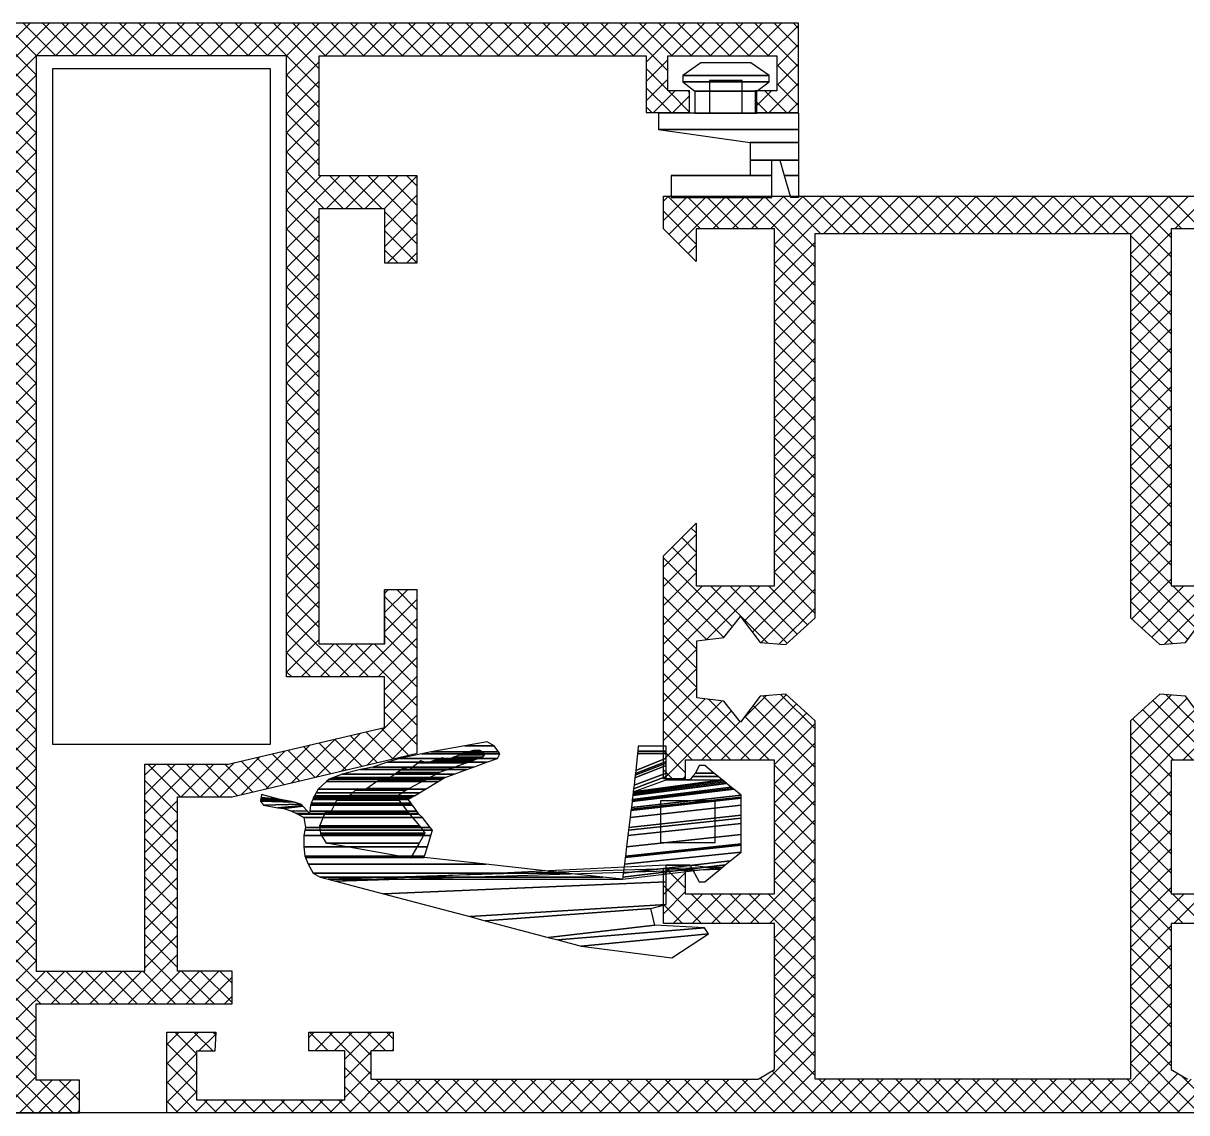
# Model space of a CAD drawing. Header units: millimetres. Extents: x 1398 to 1463.6, y 278.6 to 295.8.
# Drawn here: x 1407.48 to 1408.014, y 289.618 to 290.118 of the extents above; entities that cross this region are included whole.
import ezdxf

# ---------------------------------------------------------------- set-up
doc = ezdxf.new("R2010")
doc.units = ezdxf.units.MM
for name, color, linetype in [('HATCH', 9, 'Continuous'), ('JOINT', 3, 'Continuous'), ('PROFIL', 7, 'Continuous')]:
    doc.layers.add(name, color=color, linetype=linetype)
doc.styles.add('2', font='SCRIPTC.SHX', dxfattribs={"height": 0.2})
doc.styles.add('ROMANS', font='romans')

# ---------------------------------------------------------------- blocks, each defined once
blk = doc.blocks.new('2902000')
at = {"layer": 'JOINT', "color": 3, "linetype": 'Continuous'}
blk.add_3dface([(1.733, -3.494), (1.733, -1.594), (4.233, -1.594), (4.233, -3.494)], dxfattribs=at)
mesh = blk.add_polyface(dxfattribs=at)
corners = [(2.25, 3.705), (-1.91, 3.165), (3.933, 2.607), (-2.976, 2.883), (3.743, 2.325), (-3.426, 2.764), (1.475, 2.206), (-6.315, 2.001), (1.284, 1.444), (-7.027, 1.813), (1.985, 1.256), (-10.983, 0.769), (1.985, 0.211), (3.507, 0.211), (3.759, 0.211), (-13.184, 0.187), (1.985, -0.549), (3.09, -0.549), (4.473, -0.371), (-13.517, 0.099), (4.581, -0.458), (-0.012, 0.099), (-13.893, 0), (4.703, -0.558), (0, 0), (-0.911, 0), (-14.21, -0.188), (4.934, -0.746), (0.023, -0.188), (-2.612, -0.188), (5.433, -1.152), (0.073, -0.594), (-6.285, -0.594), (-14.443, -0.594), (5.433, -1.152), (0.073, -0.595), (-6.287, -0.595), (-14.443, -0.595), (5.433, -1.465), (0.111, -0.907), (-9.117, -0.907), (-14.564, -0.907), (5.433, -1.526), (0.119, -0.968), (-9.098, -0.968), (-14.588, -0.968), (5.433, -1.949), (0.171, -1.391), (-8.97, -1.391), (-14.646, -1.391), (5.433, -2.463), (0.234, -1.906), (-8.814, -1.906), (-14.646, -1.906), (5.433, -2.705), (0.264, -2.148), (-8.74, -2.148), (-14.596, -2.148), (5.433, -2.842), (0.28, -2.284), (-8.846, -2.284), (-14.567, -2.284), (5.433, -3.297), (0.336, -2.739), (-9.199, -2.739), (-14.645, -2.739), (5.433, -3.622), (0.376, -3.064), (-9.362, -2.885), (-14.907, -2.896), (5.433, -3.673), (0.383, -3.115), (-9.398, -2.936), (-14.383, -2.936), (-14.976, -2.914), (5.433, -3.758), (0.393, -3.2), (-9.458, -3.021), (-14.37, -3.021), (-14.474, -3.021), (-15.232, -3.043), (5.091, -4.036), (0.427, -3.478), (-9.654, -3.299), (-14.329, -3.299), (-14.687, -3.257), (-15.559, -3.143), (5.054, -4.067), (0.431, -3.509), (-9.676, -3.33), (-14.325, -3.33), (-14.72, -3.287), (-15.83, -3.173), (4.98, -4.127), (0.438, -3.569), (-9.718, -3.39), (-14.301, -3.39), (-14.785, -3.348), (-16.489, -3.308), (4.762, -4.304), (0.46, -3.747), (-9.844, -3.568), (-14.23, -3.568), (-15.067, -3.436), (-16.63, -3.485), (4.757, -4.309), (0.461, -3.751), (-9.837, -3.572), (-14.228, -3.572), (-15.071, -3.44), (-16.633, -3.489), (4.682, -4.369), (0.468, -3.811), (-9.735, -3.632), (-14.204, -3.632), (-15.202, -3.476), (-16.622, -3.55), (4.608, -4.43), (0.475, -3.872), (-9.633, -3.693), (-14.18, -3.693), (-15.55, -3.536), (-16.61, -3.61), (4.558, -4.471), (3.09, -4.471), (1.985, -4.471), (0.48, -3.913), (-9.564, -3.734), (-14.156, -3.734), (-15.785, -3.577), (-16.602, -3.651), (4.385, -4.611), (3.203, -4.611), (1.985, -4.611), (0.498, -4.053), (-9.328, -3.874), (-14.075, -3.874), (-16.575, -3.791), (4.183, -4.776), (3.335, -4.776), (1.985, -4.776), (0.518, -4.218), (-9.051, -4.039), (-13.98, -4.039), (3.759, -5.121), (3.507, -5.121), (1.985, -5.121), (0.56, -4.563), (-8.471, -4.384), (-13.603, -4.384), (1.985, -5.231), (0.574, -4.673), (-8.287, -4.494), (-13.483, -4.494), (1.985, -5.307), (0.583, -4.749), (-8.159, -4.57), (-13.28, -4.57), (1.985, -5.458), (0.602, -4.9), (-7.745, -4.721), (-12.877, -4.721), (1.985, -5.67), (0.671, -5.67), (-7.165, -4.933), (-12.038, -4.933), (1.985, -5.783), (0.685, -5.783), (-6.854, -5.046), (-11.477, -5.046), (1.985, -6.005), (0.712, -6.005), (-6.246, -5.268), (-10.793, -5.268), (-5.756, -5.447), (-10.243, -5.447), (-5.64, -5.659), (-9.23, -5.659), (-5.705, -5.75), (-8.796, -5.75), (-5.901, -6.022), (-7.25, -6.022), (-6.219, -6.203)]
mesh.append_faces([[corners[k] for k in face] for face in [(139, 138, 144, 145), (167, 166, 170, 171)]], dxfattribs={"vtx0": -1, "color": 3})
mesh.append_faces([[corners[k] for k in face] for face in [(0, 0, 2, 1), (1, 2, 4, 3), (3, 4, 6, 5), (5, 6, 8, 7), (7, 8, 10, 9), (9, 10, 12, 11), (11, 12, 16, 15), (15, 18, 20, 19), (19, 21, 25, 22), (21, 20, 23, 24), (22, 25, 29, 26), (24, 23, 27, 28), (26, 29, 32, 33), (28, 27, 30, 31), (33, 32, 36, 37), (31, 30, 34, 35), (37, 36, 40, 41), (35, 34, 38, 39), (41, 40, 44, 45), (39, 38, 42, 43), (45, 44, 48, 49), (43, 42, 46, 47), (49, 48, 52, 53), (47, 46, 50, 51), (53, 52, 56, 57), (51, 50, 54, 55), (57, 56, 60, 61), (55, 54, 58, 59), (61, 60, 64, 65), (59, 58, 62, 63), (65, 64, 68, 69), (63, 62, 66, 67), (69, 68, 72, 74), (67, 66, 70, 71), (74, 73, 79, 80), (73, 72, 77, 78), (71, 70, 75, 76), (80, 79, 85, 86), (78, 77, 83, 84), (76, 75, 81, 82), (86, 85, 91, 92), (84, 83, 89, 90), (82, 81, 87, 88), (92, 91, 97, 98), (90, 89, 95, 96), (88, 87, 93, 94), (98, 97, 103, 104), (96, 95, 101, 102), (94, 93, 99, 100), (104, 103, 109, 110), (102, 101, 107, 108), (100, 99, 105, 106), (110, 109, 115, 116), (108, 107, 113, 114), (106, 105, 111, 112), (116, 115, 121, 122), (114, 113, 119, 120), (112, 111, 117, 118), (122, 121, 129, 130), (120, 119, 127, 128), (118, 117, 123, 126), (130, 129, 137, 137), (128, 127, 135, 136), (126, 125, 133, 134), (124, 123, 131, 132), (136, 135, 142, 143), (134, 133, 140, 141), (132, 131, 138, 139), (143, 142, 148, 149), (141, 140, 146, 147), (149, 148, 152, 153), (147, 146, 150, 151), (153, 152, 156, 157), (151, 150, 154, 155), (157, 156, 160, 161), (155, 154, 158, 159), (161, 160, 164, 165), (159, 158, 162, 163), (165, 164, 168, 169), (163, 162, 166, 167), (169, 168, 172, 173), (173, 172, 174, 175), (175, 174, 176, 177), (177, 176, 178, 179), (179, 178, 180, 181), (181, 180, 182, 182)]], dxfattribs={"vtx0": -1, "vtx2": -1, "color": 3})
mesh.append_faces([[corners[k] for k in face] for face in [(16, 17), (125, 124)]], dxfattribs={"vtx1": -1, "color": 3})
mesh.append_faces([[corners[k] for k in face] for face in [(13, 14, 18, 17)]], dxfattribs={"vtx2": -1, "color": 3})
mesh = blk.add_polyface(dxfattribs=at)
corners = [(-9.747, -0.868), (-9.344, -1.563), (-13.597, -1.563), (-9.098, -1.987), (-13.857, -1.987), (-9.081, -2.017), (-13.861, -2.017), (-9.332, -2.349), (-13.899, -2.349), (-9.837, -2.957), (-13.663, -2.957), (-13.42, -2.957), (-9.883, -3.018), (-13.652, -3.018), (-13.39, -3.018), (-10.275, -3.537), (-13.13, -3.537), (-12.784, -3.537), (-10.294, -3.562), (-13.117, -3.562), (-12.93, -3.562), (-12.754, -3.562), (-10.294, -3.592), (-13.102, -3.592), (-12.719, -3.592), (-10.294, -3.744), (-12.543, -3.744), (-9.947, -3.986), (-12.262, -3.986), (-9.879, -4.021), (-12.22, -4.021), (-11.829, -4.021), (-9.799, -4.064), (-12.17, -4.064), (-11.768, -4.064), (-9.049, -4.463), (-11.195, -4.463), (-10.833, -4.463), (-9.022, -4.478), (-11.174, -4.478), (-10.813, -4.478), (-8.412, -4.802), (-10.363, -4.802), (-8.08, -4.92), (-10.2, -4.92), (-9.823, -4.92), (-7.758, -5.034), (-10.042, -5.034), (-9.679, -5.034), (-7.153, -5.248), (-9.407, -5.248), (-8.978, -5.248), (-6.872, -5.347), (-9.281, -5.347), (-8.692, -5.347), (-6.79, -5.376), (-8.609, -5.376), (-8.091, -5.376), (-6.467, -5.49), (-8.282, -5.49), (-7.805, -5.49), (-6.444, -5.498), (-7.784, -5.498), (-6.358, -5.618), (-7.483, -5.618), (-6.385, -5.675), (-7.34, -5.675), (-7.136, -5.74), (-6.415, -5.74), (-6.849, -5.831), (-6.56, -5.831)]
mesh.append_faces([[corners[k] for k in face] for face in [(68, 67, 69, 70)]], dxfattribs={"vtx0": -1, "color": 3})
mesh.append_faces([[corners[k] for k in face] for face in [(0, 0, 2, 1), (1, 2, 4, 3), (3, 4, 6, 5), (5, 6, 8, 7), (7, 8, 10, 9), (9, 11, 14, 12), (11, 10, 13, 13), (12, 14, 16, 15), (15, 17, 21, 18), (17, 16, 19, 20), (18, 21, 24, 22), (20, 19, 23, 23), (22, 24, 26, 25), (25, 26, 28, 27), (27, 28, 30, 29), (29, 31, 34, 32), (31, 30, 33, 33), (32, 34, 36, 35), (35, 37, 40, 38), (37, 36, 39, 39), (38, 40, 42, 41), (41, 42, 44, 43), (43, 45, 48, 46), (45, 44, 47, 47), (46, 48, 50, 49), (49, 51, 54, 52), (51, 50, 53, 53), (52, 54, 56, 55), (55, 57, 60, 58), (57, 56, 59, 59), (58, 60, 62, 61), (61, 62, 64, 63), (63, 64, 66, 65), (65, 66, 67, 68)]], dxfattribs={"vtx0": -1, "vtx2": -1, "color": 3})
blk = doc.blocks.new('*X10')
at = {"color": 0}
for p, q in [((10.147, 66.75), (7.616, 69.282)), ((10.147, 67.634), (8.5, 69.282)), ((8.562, 67.782), (10.062, 69.282)), ((8.647, 66.984), (10.946, 69.282)), ((10.884, 67.782), (9.384, 69.282)), ((11.767, 67.782), (10.267, 69.282)), ((10.33, 67.782), (11.83, 69.282)), ((12.147, 68.286), (11.151, 69.282)), ((12.147, 69.17), (12.035, 69.282)), ((11.214, 67.782), (12.147, 68.716)), ((12.097, 67.782), (12.147, 67.832)), ((8.647, 66.1), (10.147, 67.6)), ((10.147, 65.867), (8.647, 67.367)), ((8.647, 65.216), (10.147, 66.716)), ((10.147, 64.983), (8.647, 66.483)), ((8.647, 64.332), (10.147, 65.832)), ((11.464, 62.782), (8.647, 65.599)), ((8.647, 63.448), (10.147, 64.948)), ((10.58, 62.782), (8.647, 64.715)), ((8.647, 61.68), (11.249, 64.282)), ((8.647, 62.564), (10.365, 64.282)), ((10.633, 62.782), (12.133, 64.282)), ((12.348, 62.782), (10.848, 64.282)), ((11.517, 62.782), (13.017, 64.282)), ((13.232, 62.782), (11.732, 64.282)), ((12.401, 62.782), (13.901, 64.282)), ((14.116, 62.782), (12.616, 64.282)), ((13.285, 62.782), (14.785, 64.282)), ((15, 62.782), (13.5, 64.282)), ((14.168, 62.782), (15.668, 64.282)), ((16.647, 62.018), (14.384, 64.282)), ((15.052, 62.782), (16.552, 64.282)), ((15.147, 61.993), (17.436, 64.282)), ((16.767, 62.782), (15.267, 64.282)), ((17.651, 62.782), (16.151, 64.282)), ((16.82, 62.782), (18.32, 64.282)), ((18.535, 62.782), (17.035, 64.282)), ((17.704, 62.782), (19.147, 64.225)), ((19.147, 63.054), (17.919, 64.282)), ((19.147, 63.938), (18.803, 64.282)), ((10.147, 62.331), (8.647, 63.831)), ((18.588, 62.782), (19.147, 63.342)), ((10.147, 61.447), (8.647, 62.947)), ((16.647, 61.134), (15.147, 62.634)), ((15.147, 61.109), (16.647, 62.609)), ((8.647, 60.796), (10.147, 62.296)), ((10.147, 60.563), (8.647, 62.063)), ((8.647, 59.913), (10.147, 61.413)), ((16.647, 60.25), (15.147, 61.75)), ((15.147, 60.225), (16.647, 61.725)), ((10.147, 59.679), (8.647, 61.179)), ((8.647, 59.029), (10.147, 60.529)), ((16.647, 59.367), (15.147, 60.867)), ((15.147, 59.342), (16.647, 60.842)), ((10.147, 58.796), (8.647, 60.296)), ((16.647, 58.483), (15.147, 59.983)), ((15.147, 58.458), (16.647, 59.958)), ((8.647, 58.145), (10.147, 59.645)), ((10.147, 57.912), (8.647, 59.412)), ((8.647, 57.261), (10.147, 58.761)), ((16.647, 57.599), (15.147, 59.099)), ((15.147, 57.574), (16.647, 59.074)), ((10.147, 57.028), (8.647, 58.528)), ((16.647, 56.715), (15.147, 58.215)), ((8.647, 56.377), (10.147, 57.877)), ((15.147, 56.69), (16.647, 58.19)), ((10.147, 56.144), (8.647, 57.644)), ((16.647, 55.831), (15.147, 57.331)), ((15.147, 55.806), (16.647, 57.306)), ((8.647, 55.493), (10.147, 56.993)), ((10.147, 55.26), (8.647, 56.76)), ((8.647, 54.609), (10.147, 56.109)), ((16.647, 54.947), (15.147, 56.447)), ((15.147, 54.922), (16.647, 56.422)), ((10.147, 54.376), (8.647, 55.876)), ((17.429, 53.282), (15.147, 55.563)), ((15.147, 54.038), (16.647, 55.538)), ((8.647, 53.725), (10.147, 55.225)), ((10.147, 53.492), (8.647, 54.992)), ((16.545, 53.282), (15.147, 54.679)), ((15.275, 53.282), (16.775, 54.782)), ((16.159, 53.282), (17.659, 54.782)), ((18.313, 53.282), (16.813, 54.782)), ((17.043, 53.282), (18.543, 54.782)), ((19.265, 53.213), (17.696, 54.782)), ((17.927, 53.282), (19.373, 54.729)), ((20.421, 52.941), (18.58, 54.782)), ((18.811, 53.282), (20.089, 54.56)), ((21.577, 52.669), (19.562, 54.685)), ((8.647, 52.842), (10.147, 54.342)), ((10.147, 52.608), (8.647, 54.108)), ((19.557, 53.145), (20.805, 54.392)), ((20.273, 52.976), (21.52, 54.224)), ((22.733, 52.398), (20.717, 54.413)), ((20.988, 52.808), (22.236, 54.055)), ((23.888, 52.126), (21.873, 54.141)), ((8.647, 51.958), (10.147, 53.458)), ((15.661, 53.282), (15.147, 53.796)), ((21.704, 52.64), (22.951, 53.887)), ((22.419, 52.471), (23.667, 53.719)), ((25.044, 51.854), (23.029, 53.869)), ((23.135, 52.303), (24.382, 53.55)), ((27.647, 50.134), (24.185, 53.597)), ((10.147, 51.724), (8.647, 53.224)), ((23.85, 52.135), (25.098, 53.382)), ((24.566, 51.966), (25.813, 53.214)), ((25.281, 51.798), (26.529, 53.045)), ((27.647, 51.018), (25.341, 53.325)), ((25.997, 51.629), (27.244, 52.877)), ((27.647, 51.902), (26.497, 53.053)), ((8.647, 51.074), (10.147, 52.574)), ((10.147, 50.841), (8.647, 52.341)), ((26.147, 50.896), (27.647, 52.396)), ((8.647, 50.19), (10.147, 51.69)), ((10.147, 49.957), (8.647, 51.457)), ((26.147, 50.012), (27.647, 51.512)), ((8.123, 48.782), (10.147, 50.806)), ((27.647, 49.25), (26.147, 50.75)), ((10.147, 49.073), (8.647, 50.573)), ((24.801, 47.782), (27.647, 50.628)), ((10.147, 47.305), (7.67, 49.782)), ((10.147, 48.189), (8.554, 49.782)), ((8.647, 48.422), (10.147, 49.922)), ((25.685, 47.782), (27.647, 49.744)), ((27.647, 48.367), (26.147, 49.867)), ((21.647, 49.048), (21.882, 49.282)), ((21.647, 48.164), (22.766, 49.282)), ((21.647, 47.28), (23.649, 49.282)), ((21.647, 46.396), (24.533, 49.282)), ((23.813, 47.782), (22.313, 49.282)), ((24.696, 47.782), (23.196, 49.282)), ((23.917, 47.782), (25.417, 49.282)), ((25.58, 47.782), (24.08, 49.282)), ((27.647, 46.599), (24.964, 49.282)), ((27.647, 47.483), (25.848, 49.282)), ((8.647, 47.538), (10.147, 49.038)), ((23.147, 47.563), (21.647, 49.063)), ((26.147, 47.361), (27.647, 48.861)), ((8.647, 46.654), (10.147, 48.154)), ((23.147, 46.679), (21.647, 48.179)), ((10.147, 46.421), (8.647, 47.921)), ((26.147, 46.477), (27.647, 47.977)), ((8.647, 45.77), (10.147, 47.27)), ((10.147, 45.537), (8.647, 47.037)), ((23.147, 45.796), (21.647, 47.296)), ((21.647, 45.512), (23.147, 47.012)), ((27.647, 45.715), (26.147, 47.215)), ((26.147, 45.593), (27.647, 47.093)), ((8.647, 44.887), (10.147, 46.387)), ((10.147, 44.653), (8.647, 46.153)), ((23.147, 44.912), (21.647, 46.412)), ((21.647, 44.628), (23.147, 46.128)), ((27.196, 45.282), (26.147, 46.331)), ((26.72, 45.282), (27.647, 46.209)), ((8.647, 44.003), (10.147, 45.503)), ((23.147, 44.028), (21.647, 45.528)), ((26.313, 45.282), (26.147, 45.447)), ((10.147, 43.77), (8.647, 45.27)), ((21.647, 43.744), (23.147, 45.244)), ((27.604, 45.282), (27.647, 45.325)), ((8.647, 43.119), (10.147, 44.619)), ((10.147, 42.886), (8.647, 44.386)), ((23.147, 43.144), (21.647, 44.644)), ((21.647, 42.861), (23.147, 44.361)), ((8.647, 42.235), (10.147, 43.735)), ((10.147, 42.002), (8.647, 43.502)), ((23.147, 42.26), (21.647, 43.76)), ((21.647, 41.977), (23.147, 43.477)), ((8.647, 41.351), (10.147, 42.851)), ((23.147, 41.376), (21.647, 42.876)), ((10.147, 41.118), (8.647, 42.618)), ((21.647, 41.093), (23.147, 42.593)), ((8.647, 40.467), (10.147, 41.967)), ((10.147, 40.234), (8.647, 41.734)), ((23.147, 40.492), (21.647, 41.992)), ((21.647, 40.209), (23.147, 41.709)), ((8.647, 39.583), (10.147, 41.083)), ((10.147, 39.35), (8.647, 40.85)), ((23.147, 39.608), (21.647, 41.108)), ((21.647, 39.325), (23.147, 40.825)), ((8.647, 38.699), (10.147, 40.199)), ((23.147, 38.724), (21.647, 40.224)), ((10.147, 38.466), (8.647, 39.966)), ((21.647, 38.441), (23.147, 39.941)), ((8.647, 37.816), (10.147, 39.316)), ((10.147, 37.582), (8.647, 39.082)), ((23.147, 37.841), (21.647, 39.341)), ((21.647, 37.557), (23.147, 39.057)), ((23.147, 36.957), (21.647, 38.457)), ((7.498, 35.782), (10.147, 38.432)), ((10.147, 36.698), (8.647, 38.198)), ((21.647, 36.673), (23.147, 38.173)), ((8.382, 35.782), (10.147, 37.548)), ((23.147, 36.073), (21.647, 37.573)), ((10.147, 34.931), (7.796, 37.282)), ((10.147, 35.815), (8.647, 37.315)), ((21.647, 35.79), (23.147, 37.29)), ((8.647, 35.164), (10.147, 36.664)), ((23.147, 35.189), (21.647, 36.689)), ((21.647, 34.906), (23.147, 36.406)), ((8.647, 34.28), (10.147, 35.78)), ((23.147, 34.305), (21.647, 35.805)), ((10.147, 34.047), (8.647, 35.547)), ((21.647, 34.022), (23.147, 35.522)), ((8.647, 33.396), (10.147, 34.896)), ((23.147, 33.421), (21.647, 34.921)), ((10.147, 33.163), (8.647, 34.663)), ((21.647, 33.138), (23.147, 34.638)), ((8.647, 32.512), (10.147, 34.012)), ((10.147, 32.279), (8.647, 33.779)), ((23.147, 32.537), (21.647, 34.037)), ((21.647, 32.254), (23.147, 33.754)), ((8.647, 31.628), (10.147, 33.128)), ((23.147, 31.653), (21.647, 33.153)), ((10.147, 31.395), (8.647, 32.895)), ((21.647, 31.37), (23.147, 32.87)), ((8.647, 30.744), (10.147, 32.244)), ((23.147, 30.77), (21.647, 32.27)), ((10.147, 30.511), (8.647, 32.011)), ((21.647, 30.486), (23.147, 31.986)), ((8.647, 29.861), (10.147, 31.361)), ((10.147, 29.627), (8.647, 31.127)), ((23.147, 29.886), (21.647, 31.386)), ((21.647, 29.602), (23.147, 31.102)), ((8.647, 28.977), (10.147, 30.477)), ((23.147, 29.002), (21.647, 30.502)), ((10.147, 28.744), (8.647, 30.244)), ((21.647, 28.718), (23.147, 30.218)), ((26.147, 29.683), (26.747, 30.282)), ((26.147, 28.799), (27.63, 30.282)), ((27.647, 28.921), (26.286, 30.282)), ((27.647, 29.805), (27.17, 30.282)), ((8.647, 28.093), (10.147, 29.593)), ((23.147, 28.118), (21.647, 29.618)), ((27.647, 28.037), (26.147, 29.537)), ((26.147, 27.915), (27.647, 29.415)), ((10.147, 27.86), (8.647, 29.36)), ((21.647, 27.835), (23.147, 29.335)), ((8.647, 27.209), (10.147, 28.709)), ((10.147, 26.976), (8.647, 28.476)), ((24.099, 26.282), (21.647, 28.734)), ((21.647, 26.951), (23.147, 28.451)), ((25.398, 26.282), (27.647, 28.531)), ((27.647, 27.153), (26.147, 28.653)), ((8.647, 26.325), (10.147, 27.825)), ((23.215, 26.282), (21.647, 27.85)), ((21.647, 26.067), (23.363, 27.782)), ((21.647, 25.183), (24.247, 27.782)), ((24.983, 26.282), (23.483, 27.782)), ((23.63, 26.282), (25.13, 27.782)), ((25.867, 26.282), (24.367, 27.782)), ((24.514, 26.282), (26.014, 27.782)), ((26.751, 26.282), (25.251, 27.782)), ((27.635, 26.282), (26.135, 27.782)), ((10.147, 26.092), (8.647, 27.592)), ((26.282, 26.282), (27.647, 27.647)), ((8.647, 25.441), (10.147, 26.941)), ((10.147, 25.208), (8.647, 26.708)), ((23.147, 25.466), (21.647, 26.966)), ((27.166, 26.282), (27.647, 26.763)), ((8.647, 24.557), (10.147, 26.057)), ((10.147, 24.324), (8.647, 25.824)), ((23.147, 24.582), (21.647, 26.082)), ((21.647, 24.299), (23.147, 25.799)), ((8.647, 23.673), (10.147, 25.173)), ((23.147, 23.698), (21.647, 25.198)), ((10.147, 23.44), (8.647, 24.94)), ((21.647, 23.415), (23.147, 24.915)), ((8.647, 22.79), (10.147, 24.29)), ((10.147, 22.556), (8.647, 24.056)), ((23.147, 22.815), (21.647, 24.315)), ((21.647, 22.531), (23.147, 24.031)), ((8.647, 21.906), (10.147, 23.406)), ((10.147, 21.672), (8.647, 23.172)), ((23.147, 21.931), (21.647, 23.431)), ((21.647, 21.647), (23.147, 23.147)), ((38.147, 23.121), (38.408, 23.382)), ((38.147, 22.237), (39.292, 23.382)), ((39.49, 22.382), (38.49, 23.382)), ((39.176, 22.382), (40.147, 23.354)), ((40.147, 22.608), (39.374, 23.382)), ((43.147, 22.818), (43.711, 23.382)), ((43.909, 22.382), (43.147, 23.144)), ((43.595, 22.382), (44.595, 23.382)), ((45.147, 22.028), (43.793, 23.382)), ((44.147, 22.05), (45.147, 23.05)), ((45.147, 22.912), (44.677, 23.382)), ((8.647, 21.022), (10.147, 22.522)), ((23.147, 21.047), (21.647, 22.547)), ((39.147, 21.841), (38.147, 22.841)), ((40.06, 22.382), (40.147, 22.47)), ((10.147, 20.789), (8.647, 22.289)), ((20.166, 19.282), (23.147, 22.263)), ((38.147, 21.354), (39.147, 22.354)), ((39.147, 20.957), (38.147, 21.957)), ((44.147, 21.166), (45.147, 22.166)), ((45.147, 21.144), (44.147, 22.144)), ((7.792, 19.282), (10.147, 21.638)), ((10.77, 19.282), (8.647, 21.405)), ((21.05, 19.282), (23.147, 21.38)), ((24.028, 19.282), (21.647, 21.663)), ((36.96, 19.282), (39.147, 21.47)), ((39.938, 19.282), (38.147, 21.073)), ((43.147, 19.282), (45.147, 21.283)), ((45.147, 20.26), (44.147, 21.26)), ((9.886, 19.282), (8.386, 20.782)), ((8.675, 19.282), (10.175, 20.782)), ((9.559, 19.282), (11.059, 20.782)), ((11.654, 19.282), (10.154, 20.782)), ((10.443, 19.282), (11.943, 20.782)), ((12.538, 19.282), (11.038, 20.782)), ((11.327, 19.282), (12.827, 20.782)), ((13.422, 19.282), (11.922, 20.782)), ((12.211, 19.282), (13.711, 20.782)), ((14.306, 19.282), (12.806, 20.782)), ((13.095, 19.282), (14.595, 20.782)), ((15.189, 19.282), (13.689, 20.782)), ((13.979, 19.282), (15.479, 20.782)), ((16.073, 19.282), (14.573, 20.782)), ((14.863, 19.282), (16.363, 20.782)), ((16.957, 19.282), (15.457, 20.782)), ((15.747, 19.282), (17.247, 20.782)), ((17.841, 19.282), (16.341, 20.782)), ((16.63, 19.282), (18.13, 20.782)), ((18.725, 19.282), (17.225, 20.782)), ((17.514, 19.282), (19.014, 20.782)), ((19.609, 19.282), (18.109, 20.782)), ((18.398, 19.282), (19.898, 20.782)), ((20.493, 19.282), (18.993, 20.782)), ((19.282, 19.282), (20.782, 20.782)), ((21.377, 19.282), (19.877, 20.782)), ((22.26, 19.282), (20.76, 20.782)), ((23.144, 19.282), (21.644, 20.782)), ((21.934, 19.282), (23.434, 20.782)), ((22.818, 19.282), (24.318, 20.782)), ((24.912, 19.282), (23.412, 20.782)), ((23.701, 19.282), (25.201, 20.782)), ((25.796, 19.282), (24.296, 20.782)), ((24.585, 19.282), (26.085, 20.782)), ((26.68, 19.282), (25.18, 20.782)), ((25.469, 19.282), (26.969, 20.782)), ((27.564, 19.282), (26.064, 20.782)), ((26.353, 19.282), (27.853, 20.782)), ((28.448, 19.282), (26.948, 20.782)), ((27.237, 19.282), (28.737, 20.782)), ((29.332, 19.282), (27.832, 20.782)), ((28.121, 19.282), (29.621, 20.782)), ((30.215, 19.282), (28.715, 20.782)), ((29.005, 19.282), (30.505, 20.782)), ((31.099, 19.282), (29.599, 20.782)), ((29.889, 19.282), (31.389, 20.782)), ((31.983, 19.282), (30.483, 20.782)), ((30.773, 19.282), (32.273, 20.782)), ((32.867, 19.282), (31.367, 20.782)), ((31.656, 19.282), (33.156, 20.782)), ((33.751, 19.282), (32.251, 20.782)), ((32.54, 19.282), (34.04, 20.782)), ((34.635, 19.282), (33.135, 20.782)), ((33.424, 19.282), (34.924, 20.782)), ((35.519, 19.282), (34.019, 20.782)), ((34.308, 19.282), (35.808, 20.782)), ((36.403, 19.282), (34.903, 20.782)), ((35.192, 19.282), (36.692, 20.782)), ((37.286, 19.282), (35.786, 20.782)), ((36.076, 19.282), (37.576, 20.782)), ((38.17, 19.282), (36.67, 20.782)), ((39.054, 19.282), (37.554, 20.782)), ((37.844, 19.282), (39.344, 20.782)), ((38.727, 19.282), (40.227, 20.782)), ((40.822, 19.282), (39.322, 20.782)), ((39.611, 19.282), (41.111, 20.782)), ((41.706, 19.282), (40.206, 20.782)), ((40.495, 19.282), (41.995, 20.782)), ((42.59, 19.282), (41.09, 20.782)), ((41.379, 19.282), (42.879, 20.782)), ((43.474, 19.282), (41.974, 20.782)), ((42.263, 19.282), (43.763, 20.782)), ((44.358, 19.282), (42.858, 20.782)), ((45.147, 19.376), (43.741, 20.782)), ((44.031, 19.282), (45.147, 20.399)), ((44.915, 19.282), (45.147, 19.515))]:
    blk.add_line(p, q, dxfattribs=at)
blk = doc.blocks.new('8060000')
for points in [[(-18.767, 28.5), (-18.767, 26), (-18.767, 28.5), (-21.767, 28.5), (-21.767, 8.5), (-18.767, 8.5), (-18.767, 11), (-17.267, 11), (-17.267, 7), (-21.767, 7), (-21.767, 1.5), (-6.767, 1.5), (-6.767, 4.1), (-4.767, 4.1), (-4.767, 3.1), (-5.767, 3.1), (-5.767, 1.5), (-0.767, 1.5), (-0.767, 3.1), (-1.767, 3.1), (-1.767, 4.1), (0.233, 4.1), (0.233, 0), (-40.567, 0)], [(-63.767, 50), (-32.767, 50), (-32.767, 48.5), (-34.767, 48.5), (-34.767, 45), (-25.767, 45), (-25.767, 43.5), (-28.267, 43.5), (-28.267, 35.5), (-25.767, 35.5), (-17.267, 33.5), (-17.267, 26), (-18.767, 26)]]:
    blk.add_lwpolyline(points)
blk.add_lwpolyline([(-23.267, 1.5), (-34.767, 1.5), (-34.767, 43.5), (-29.767, 43.5), (-29.767, 34), (-25.941, 34), (-18.767, 32.312), (-18.767, 30), (-23.267, 30)], close=True)
at = {"layer": 'HATCH'}
blk.add_blockref('*X10', (-44.915, -19.282), dxfattribs=at)
blk = doc.blocks.new('*X17')
at = {"color": 0}
for p, q in [((30.385, 42.977), (28.668, 44.694)), ((29.02, 43.162), (30.552, 44.694)), ((32.693, 41.553), (29.552, 44.694)), ((29.904, 43.162), (31.436, 44.694)), ((32.693, 42.437), (30.436, 44.694)), ((30.521, 42.895), (32.32, 44.694)), ((30.822, 41.429), (34.088, 44.694)), ((30.822, 42.312), (33.204, 44.694)), ((32.852, 43.162), (31.32, 44.694)), ((33.736, 43.162), (32.203, 44.694)), ((34.62, 43.162), (33.087, 44.694)), ((33.439, 43.162), (34.972, 44.694)), ((35.504, 43.162), (33.971, 44.694)), ((34.323, 43.162), (35.856, 44.694)), ((36.388, 43.162), (34.855, 44.694)), ((35.207, 43.162), (36.739, 44.694)), ((37.271, 43.162), (35.739, 44.694)), ((36.091, 43.162), (37.623, 44.694)), ((38.155, 43.162), (36.623, 44.694)), ((36.975, 43.162), (38.507, 44.694)), ((39.039, 43.162), (37.507, 44.694)), ((37.859, 43.162), (39.391, 44.694)), ((39.923, 43.162), (38.391, 44.694)), ((38.742, 43.162), (40.275, 44.694)), ((40.807, 43.162), (39.275, 44.694)), ((39.626, 43.162), (41.159, 44.694)), ((41.691, 43.162), (40.158, 44.694)), ((40.51, 43.162), (42.043, 44.694)), ((42.575, 43.162), (41.042, 44.694)), ((41.394, 43.162), (42.927, 44.694)), ((43.459, 43.162), (41.926, 44.694)), ((42.278, 43.162), (43.811, 44.694)), ((44.343, 43.162), (42.81, 44.694)), ((43.162, 43.162), (44.694, 44.694)), ((45.226, 43.162), (43.694, 44.694)), ((44.046, 43.162), (45.578, 44.694)), ((46.11, 43.162), (44.578, 44.694)), ((44.93, 43.162), (46.462, 44.694)), ((46.994, 43.162), (45.462, 44.694)), ((45.814, 43.162), (47.346, 44.694)), ((49.037, 42.003), (46.346, 44.694)), ((46.697, 43.162), (48.23, 44.694)), ((47.166, 40.978), (50.882, 44.694)), ((47.166, 41.862), (49.998, 44.694)), ((47.166, 42.746), (49.114, 44.694)), ((49.146, 42.778), (47.229, 44.694)), ((49.696, 43.112), (48.113, 44.694)), ((50.53, 43.162), (48.997, 44.694)), ((51.414, 43.162), (49.881, 44.694)), ((50.233, 43.162), (51.765, 44.694)), ((52.298, 43.162), (50.765, 44.694)), ((51.117, 43.162), (52.649, 44.694)), ((53.181, 43.162), (51.649, 44.694)), ((52.001, 43.162), (53.533, 44.694)), ((54.065, 43.162), (52.533, 44.694)), ((52.885, 43.162), (54.417, 44.694)), ((54.949, 43.162), (53.417, 44.694)), ((53.769, 43.162), (55.301, 44.694)), ((55.833, 43.162), (54.301, 44.694)), ((54.652, 43.162), (56.185, 44.694)), ((56.717, 43.162), (55.184, 44.694)), ((55.536, 43.162), (57.069, 44.694)), ((57.601, 43.162), (56.068, 44.694)), ((56.42, 43.162), (57.953, 44.694)), ((58.485, 43.162), (56.952, 44.694)), ((57.304, 43.162), (58.837, 44.694)), ((59.369, 43.162), (57.836, 44.694)), ((58.188, 43.162), (59.72, 44.694)), ((60.252, 43.162), (58.72, 44.694)), ((59.072, 43.162), (60.604, 44.694)), ((61.136, 43.162), (59.604, 44.694)), ((59.956, 43.162), (61.488, 44.694)), ((62.02, 43.162), (60.488, 44.694)), ((60.84, 43.162), (62.372, 44.694)), ((62.904, 43.162), (61.372, 44.694)), ((61.723, 43.162), (63.256, 44.694)), ((63.788, 43.162), (62.255, 44.694)), ((62.607, 43.162), (64.14, 44.694)), ((64.672, 43.162), (63.139, 44.694)), ((63.491, 43.162), (65.024, 44.694)), ((65.556, 43.162), (64.023, 44.694)), ((64.375, 43.162), (65.908, 44.694)), ((66.44, 43.162), (64.907, 44.694)), ((65.259, 43.162), (66.791, 44.694)), ((67.324, 43.162), (65.791, 44.694)), ((66.143, 43.162), (67.675, 44.694)), ((68.747, 42.623), (66.675, 44.694)), ((67.027, 43.162), (68.559, 44.694)), ((68.747, 43.507), (67.559, 44.694)), ((69.04, 44.098), (68.443, 44.694)), ((68.846, 44.098), (69.443, 44.694)), ((69.923, 44.098), (69.327, 44.694)), ((69.73, 44.098), (70.327, 44.694)), ((70.807, 44.098), (70.21, 44.694)), ((70.614, 44.098), (71.211, 44.694)), ((71.691, 44.098), (71.094, 44.694)), ((71.498, 44.098), (72.095, 44.694)), ((72.575, 44.098), (71.978, 44.694)), ((72.382, 44.098), (72.979, 44.694)), ((73.459, 44.098), (72.862, 44.694)), ((73.266, 44.098), (73.863, 44.694)), ((74.343, 44.098), (73.746, 44.694)), ((74.15, 44.098), (74.746, 44.694)), ((75.227, 44.098), (74.63, 44.694)), ((75.033, 44.098), (75.63, 44.694)), ((76.926, 43.282), (75.514, 44.694)), ((75.563, 43.743), (76.514, 44.694)), ((76.926, 44.166), (76.398, 44.694)), ((67.554, 42.805), (68.747, 43.998)), ((75.563, 42.859), (76.926, 44.222)), ((76.926, 42.398), (75.563, 43.762)), ((75.563, 41.975), (76.926, 43.338)), ((49.037, 41.119), (47.166, 42.99)), ((67.554, 41.921), (68.747, 43.114)), ((69.488, 40.998), (67.554, 42.932)), ((76.926, 41.514), (75.563, 42.878)), ((32.693, 40.669), (30.822, 42.54)), ((30.822, 40.545), (32.693, 42.416)), ((67.514, 40.998), (68.747, 42.23)), ((75.469, 40.998), (76.926, 42.455)), ((32.693, 39.785), (30.822, 41.656)), ((49.037, 40.236), (47.166, 42.107)), ((47.166, 40.095), (49.037, 41.966)), ((66.535, 41.786), (66.598, 41.849)), ((66.63, 40.998), (67.482, 41.849)), ((67.72, 40.998), (66.869, 41.849)), ((68.604, 40.998), (67.554, 42.048)), ((68.398, 40.998), (69.249, 41.849)), ((69.282, 40.998), (70.133, 41.849)), ((70.372, 40.998), (69.52, 41.849)), ((70.408, 41.845), (70.404, 41.849)), ((74.677, 41.089), (75.463, 41.875)), ((75.675, 40.998), (74.797, 41.875)), ((76.559, 40.998), (75.563, 41.994)), ((30.822, 39.661), (32.693, 41.532)), ((49.037, 39.352), (47.166, 41.223)), ((66.836, 40.998), (66.535, 41.299)), ((70.166, 40.998), (70.408, 41.24)), ((76.353, 40.998), (76.926, 41.571)), ((32.693, 38.902), (30.822, 40.773)), ((30.822, 38.777), (32.693, 40.648)), ((47.166, 39.211), (49.037, 41.082)), ((74.791, 40.998), (74.678, 41.111)), ((49.037, 38.468), (47.166, 40.339)), ((47.166, 38.327), (49.037, 40.198)), ((32.693, 38.018), (30.822, 39.889)), ((30.822, 37.893), (32.693, 39.764)), ((32.693, 37.134), (30.822, 39.005)), ((49.037, 37.584), (47.166, 39.455)), ((47.166, 37.443), (49.037, 39.314)), ((30.822, 37.009), (32.693, 38.88)), ((49.037, 36.7), (47.166, 38.571)), ((32.693, 36.25), (30.822, 38.121)), ((30.822, 36.125), (32.693, 37.996)), ((47.166, 36.559), (49.037, 38.43)), ((50.205, 34.648), (47.166, 37.687)), ((47.166, 35.675), (49.037, 37.546)), ((30.229, 34.648), (32.693, 37.112)), ((32.693, 35.366), (30.822, 37.237)), ((32.693, 34.482), (30.822, 36.353)), ((49.321, 34.648), (47.166, 36.803)), ((47.166, 34.791), (49.037, 36.662)), ((29.345, 34.648), (30.707, 36.01)), ((30.759, 34.648), (29.397, 36.01)), ((32.693, 33.598), (30.281, 36.01)), ((30.822, 34.358), (32.693, 36.229)), ((47.166, 33.024), (50.152, 36.01)), ((47.166, 33.907), (49.269, 36.01)), ((49.037, 34.048), (47.166, 35.919)), ((49.674, 34.648), (51.036, 36.01)), ((51.089, 34.648), (49.726, 36.01)), ((50.558, 34.648), (51.92, 36.01)), ((51.973, 34.648), (50.61, 36.01)), ((51.442, 34.648), (52.804, 36.01)), ((52.856, 34.648), (51.494, 36.01)), ((52.326, 34.648), (53.688, 36.01)), ((54.126, 34.262), (52.378, 36.01)), ((54.126, 35.146), (53.262, 36.01)), ((30.822, 33.474), (32.693, 35.345)), ((53.126, 34.564), (54.126, 35.564)), ((49.037, 33.164), (47.166, 35.035)), ((32.693, 32.714), (30.822, 34.585)), ((30.822, 32.59), (32.693, 34.461)), ((53.126, 33.681), (54.126, 34.681)), ((54.02, 33.484), (53.126, 34.379)), ((32.693, 31.83), (30.822, 33.701)), ((49.037, 32.281), (47.166, 34.152)), ((47.166, 32.14), (49.037, 34.011)), ((53.823, 33.494), (54.126, 33.797)), ((30.822, 31.706), (32.693, 33.577)), ((49.037, 31.397), (47.166, 33.268)), ((47.166, 31.256), (49.037, 33.127)), ((32.693, 30.947), (30.822, 32.818)), ((30.822, 30.822), (32.693, 32.693)), ((49.037, 30.513), (47.166, 32.384)), ((47.166, 30.372), (49.037, 32.243)), ((32.693, 30.063), (30.822, 31.934)), ((30.822, 29.938), (32.693, 31.809)), ((32.693, 29.179), (30.822, 31.05)), ((49.037, 29.629), (47.166, 31.5)), ((47.166, 29.488), (49.037, 31.359)), ((30.822, 29.054), (32.693, 30.925)), ((49.037, 28.745), (47.166, 30.616)), ((47.166, 28.604), (49.037, 30.475)), ((29.338, 26.686), (32.693, 30.041)), ((32.693, 28.295), (30.822, 30.166)), ((50.388, 26.51), (47.166, 29.732)), ((47.166, 27.72), (49.037, 29.591)), ((51.002, 26.253), (54.118, 29.369)), ((53.126, 29.261), (53.234, 29.369)), ((54.126, 28.959), (53.716, 29.369)), ((29.717, 26.181), (32.693, 29.157)), ((32.693, 27.411), (30.822, 29.282)), ((50.01, 26.004), (47.166, 28.848)), ((54.126, 28.075), (53.126, 29.075)), ((27.444, 25.677), (30.286, 28.518)), ((31.055, 25.514), (28.05, 28.518)), ((31.67, 25.782), (28.934, 28.518)), ((32.134, 26.203), (29.818, 28.518)), ((32.597, 26.623), (30.702, 28.518)), ((47.166, 26.836), (49.037, 28.707)), ((47.563, 26.35), (49.731, 28.518)), ((48.026, 25.929), (50.615, 28.518)), ((48.49, 25.509), (51.499, 28.518)), ((52.063, 25.719), (49.264, 28.518)), ((54.126, 24.54), (50.148, 28.518)), ((50.61, 26.746), (52.383, 28.518)), ((54.126, 25.424), (51.031, 28.518)), ((51.428, 25.795), (54.126, 28.493)), ((54.126, 26.307), (51.915, 28.518)), ((54.126, 27.191), (52.799, 28.518)), ((30.095, 25.676), (32.693, 28.274)), ((49.565, 25.565), (47.166, 27.964)), ((30.832, 25.529), (32.693, 27.39)), ((52.217, 25.7), (54.126, 27.609)), ((48.737, 25.509), (47.166, 27.081)), ((52.596, 25.195), (54.126, 26.726)), ((49.42, 25.556), (50.43, 26.565)), ((52.596, 24.311), (54.126, 25.842)), ((54.126, 23.656), (52.596, 25.186)), ((52.596, 23.428), (54.126, 24.958)), ((50.567, 20.515), (54.126, 24.074)), ((54.126, 22.772), (52.596, 24.302)), ((28.47, 20.515), (31.14, 23.185)), ((32.693, 20.34), (30.061, 22.972)), ((30.117, 23.046), (30.191, 23.12)), ((32.693, 21.224), (30.758, 23.159)), ((47.166, 21.533), (48.811, 23.178)), ((47.166, 20.649), (49.639, 23.122)), ((51.08, 20.515), (48.448, 23.146)), ((51.963, 20.515), (49.336, 23.143)), ((49.683, 20.515), (52.153, 22.984)), ((51.451, 20.515), (54.126, 23.19)), ((54.126, 21.004), (52.146, 22.984)), ((54.126, 21.888), (52.596, 23.418)), ((29.354, 20.515), (31.712, 22.873)), ((32.693, 19.456), (29.683, 22.466)), ((30.238, 20.515), (32.175, 22.452)), ((47.166, 19.765), (50.044, 22.643)), ((50.196, 20.515), (47.985, 22.726)), ((54.126, 20.12), (51.358, 22.888)), ((30.75, 20.515), (29.304, 21.961)), ((30.822, 20.215), (32.638, 22.032)), ((47.166, 18.881), (50.422, 22.138)), ((49.312, 20.515), (47.522, 22.305)), ((54.126, 19.236), (50.967, 22.395)), ((52.335, 20.515), (54.126, 22.306)), ((49.037, 19.906), (47.166, 21.777)), ((52.626, 19.922), (54.126, 21.422)), ((30.822, 19.332), (32.693, 21.203)), ((49.037, 19.022), (47.166, 20.893)), ((32.693, 18.572), (30.822, 20.443)), ((30.822, 18.448), (32.693, 20.319)), ((52.626, 19.038), (54.126, 20.538)), ((49.037, 18.138), (47.166, 20.009)), ((47.166, 17.998), (49.037, 19.869)), ((53.734, 18.744), (52.626, 19.852)), ((32.693, 17.688), (30.822, 19.559)), ((30.822, 17.564), (32.693, 19.435)), ((52.626, 18.155), (54.126, 19.655)), ((49.037, 17.255), (47.166, 19.126)), ((47.166, 17.114), (49.037, 18.985)), ((53.292, 18.302), (52.626, 18.969)), ((32.693, 16.804), (30.822, 18.675)), ((30.822, 16.68), (32.693, 18.551)), ((49.037, 16.371), (47.166, 18.242)), ((32.693, 15.921), (30.822, 17.792)), ((30.822, 15.796), (32.693, 17.667)), ((47.166, 16.23), (49.037, 18.101)), ((52.85, 17.86), (52.626, 18.085)), ((49.037, 15.487), (47.166, 17.358)), ((47.166, 15.346), (49.037, 17.217)), ((32.693, 15.037), (30.822, 16.908)), ((30.822, 14.912), (32.693, 16.783)), ((32.693, 14.153), (30.822, 16.024)), ((49.037, 14.603), (47.166, 16.474)), ((47.166, 14.462), (49.037, 16.333)), ((30.822, 14.028), (32.693, 15.899)), ((49.037, 13.719), (47.166, 15.59)), ((32.693, 13.269), (30.822, 15.14)), ((30.822, 13.144), (32.693, 15.015)), ((47.166, 13.578), (49.037, 15.449)), ((49.037, 12.835), (47.166, 14.706)), ((47.166, 12.694), (49.037, 14.565)), ((32.693, 12.385), (30.822, 14.256)), ((30.822, 12.26), (32.693, 14.131)), ((32.693, 11.501), (30.822, 13.372)), ((49.037, 11.951), (47.166, 13.822)), ((47.166, 11.81), (49.037, 13.681)), ((30.822, 11.377), (32.693, 13.248)), ((49.037, 11.067), (47.166, 12.938)), ((32.693, 10.617), (30.822, 12.488)), ((30.822, 10.493), (32.693, 12.364)), ((47.166, 10.926), (49.037, 12.797)), ((49.037, 10.183), (47.166, 12.055)), ((47.166, 10.043), (49.037, 11.914)), ((32.693, 9.733), (30.822, 11.604)), ((30.822, 9.609), (32.693, 11.48)), ((32.693, 8.849), (30.822, 10.721)), ((49.037, 9.3), (47.166, 11.171)), ((47.166, 9.159), (49.037, 11.03)), ((30.822, 8.725), (32.693, 10.596)), ((49.037, 8.416), (47.166, 10.287)), ((47.166, 8.275), (49.037, 10.146)), ((32.693, 7.966), (30.822, 9.837)), ((30.822, 7.841), (32.693, 9.712)), ((49.037, 7.532), (47.166, 9.403)), ((47.166, 7.391), (49.037, 9.262)), ((32.693, 7.082), (30.822, 8.953)), ((30.822, 6.957), (32.693, 8.828)), ((32.693, 6.198), (30.822, 8.069)), ((49.037, 6.648), (47.166, 8.519)), ((47.166, 6.507), (49.037, 8.378)), ((30.822, 6.073), (32.693, 7.944)), ((49.037, 5.764), (47.166, 7.635)), ((47.166, 5.623), (49.037, 7.494)), ((32.693, 5.314), (30.822, 7.185)), ((30.822, 5.189), (32.693, 7.06)), ((49.037, 4.88), (47.166, 6.751)), ((47.166, 4.739), (49.037, 6.61)), ((32.693, 4.43), (30.822, 6.301)), ((30.822, 4.305), (32.693, 6.177)), ((33.603, 2.636), (30.822, 5.417)), ((45.946, 2.636), (49.037, 5.726)), ((50.397, 2.636), (47.166, 5.867)), ((30.036, 2.636), (32.693, 5.293)), ((46.83, 2.636), (49.037, 4.843)), ((49.513, 2.636), (47.166, 4.983)), ((51.25, 2.636), (53.438, 4.824)), ((52.626, 4.896), (52.996, 5.266)), ((54.126, 3.326), (52.626, 4.826)), ((32.719, 2.636), (30.822, 4.533)), ((30.92, 2.636), (32.693, 4.409)), ((31.804, 2.636), (33.507, 4.339)), ((32.688, 2.636), (34.391, 4.339)), ((34.487, 2.636), (32.784, 4.339)), ((33.572, 2.636), (35.275, 4.339)), ((35.371, 2.636), (33.668, 4.339)), ((34.456, 2.636), (36.158, 4.339)), ((36.255, 2.636), (34.552, 4.339)), ((35.34, 2.636), (37.042, 4.339)), ((37.139, 2.636), (35.436, 4.339)), ((36.223, 2.636), (37.926, 4.339)), ((38.023, 2.636), (36.32, 4.339)), ((37.107, 2.636), (38.81, 4.339)), ((38.907, 2.636), (37.204, 4.339)), ((37.991, 2.636), (39.694, 4.339)), ((39.79, 2.636), (38.088, 4.339)), ((38.875, 2.636), (40.578, 4.339)), ((40.674, 2.636), (38.972, 4.339)), ((39.759, 2.636), (41.462, 4.339)), ((41.558, 2.636), (39.855, 4.339)), ((40.643, 2.636), (42.346, 4.339)), ((42.442, 2.636), (40.739, 4.339)), ((41.527, 2.636), (43.23, 4.339)), ((43.326, 2.636), (41.623, 4.339)), ((42.411, 2.636), (44.113, 4.339)), ((44.21, 2.636), (42.507, 4.339)), ((43.295, 2.636), (44.997, 4.339)), ((45.094, 2.636), (43.391, 4.339)), ((44.178, 2.636), (45.881, 4.339)), ((45.978, 2.636), (44.275, 4.339)), ((45.062, 2.636), (46.765, 4.339)), ((46.862, 2.636), (45.159, 4.339)), ((47.745, 2.636), (46.043, 4.339)), ((48.629, 2.636), (46.927, 4.339)), ((52.133, 2.636), (53.88, 4.382)), ((29.152, 2.636), (30.652, 4.136)), ((30.952, 2.636), (29.452, 4.136)), ((31.836, 2.636), (30.336, 4.136)), ((47.714, 2.636), (49.214, 4.136)), ((48.598, 2.636), (50.098, 4.136)), ((49.482, 2.636), (50.982, 4.136)), ((51.281, 2.636), (49.781, 4.136)), ((50.366, 2.636), (51.866, 4.136)), ((52.165, 2.636), (50.665, 4.136)), ((53.049, 2.636), (51.549, 4.136)), ((53.933, 2.636), (52.433, 4.136)), ((53.017, 2.636), (54.126, 3.745)), ((53.901, 2.636), (54.126, 2.861))]:
    blk.add_line(p, q, dxfattribs=at)
blk = doc.blocks.new('8081A000')
at = {"layer": 'PROFIL'}
for points in [[(-421.446, 412.354), (-417.857, 412.354), (-417.857, 428.733), (-421.446, 428.733)], [(-421.946, 436.736), (-417.857, 436.736), (-417.857, 442.866), (-421.946, 442.866)], [(-422.946, 444.228), (-417.857, 444.228), (-417.857, 450.93), (-418.598, 451.38)], [(-445.746, 452.912), (-408.75, 452.912), (-371.753, 452.912), (-371.753, 449.215), (-374.007, 449.215), (-373.962, 450.093), (-373.116, 450.093), (-373.116, 452.315), (-379.932, 452.315), (-379.932, 450.067), (-378.271, 450.067), (-378.271, 449.215), (-382.144, 449.215), (-382.144, 450.067), (-381.125, 450.067), (-381.125, 451.38), (-398.902, 451.38), (-399.642, 450.93), (-399.642, 444.228), (-394.553, 444.228), (-394.553, 441.697), (-395.553, 441.744), (-395.553, 442.866), (-399.642, 442.866), (-399.642, 436.736), (-395.553, 436.736), (-395.553, 437.587), (-394.553, 437.587), (-394.553, 427.354), (-396.053, 425.854), (-396.053, 428.733), (-399.642, 428.733), (-399.642, 412.354), (-396.053, 412.354), (-396.053, 413.854), (-394.553, 412.354), (-394.553, 410.854), (-408.75, 410.854), (-422.946, 410.854)], [(-419.407, 434.993), (-418.507, 433.792), (-417.327, 433.711), (-415.986, 434.929), (-415.986, 451.38), (-408.75, 451.38), (-401.513, 451.38), (-401.513, 434.929), (-400.173, 433.711), (-398.992, 433.792), (-398.092, 434.993), (-397.32, 434.021), (-396.083, 433.873), (-396.083, 431.255), (-397.32, 431.107), (-398.092, 430.135), (-398.992, 431.337), (-400.173, 431.417), (-401.513, 430.2), (-401.513, 412.556), (-408.75, 412.556), (-415.986, 412.556), (-415.986, 430.2), (-417.327, 431.417), (-418.507, 431.337), (-419.407, 430.135)]]:
    blk.add_lwpolyline(points, dxfattribs=at)
at = {"layer": 'HATCH'}
blk.add_blockref('*X17', (-448.679, 408.218), dxfattribs=at)
blk = doc.blocks.new('2562000')
blk.add_lwpolyline([(-10, -31), (-10, 0), (0, 0), (0, -31)], close=True)
blk = doc.blocks.new('2343000')
at = {"color": 3, "linetype": 'Continuous', "const_width": 0.5}
blk.add_lwpolyline([(0, 0), (0, 0)], dxfattribs=at)
at = {"layer": 'JOINT', "color": 3, "linetype": 'Continuous'}
blk.add_3dface([(6.128, 5.696), (4.628, 5.696), (4.628, 7.196), (6.128, 7.196)], dxfattribs=at)
mesh = blk.add_polyface(dxfattribs=at)
corners = [(7.89, 1.824), (3.262, 1.824), (7.89, 1.843), (3.262, 1.843), (2.42, 1.843), (2.028, 1.843), (7.89, 2.824), (3.262, 2.824), (2.701, 2.824), (2.028, 2.824), (3.262, 2.83), (2.703, 2.83), (2.028, 2.83), (4.26, 2.83), (3.262, 3.541), (2.907, 3.541), (2.028, 3.541), (4.26, 3.541), (2.028, 4.351), (4.26, 4.351), (2.028, 4.944), (8.478, 4.944), (2.028, 5.696), (3.953, 5.696), (6.803, 5.696), (8.478, 5.696), (3.953, 6.696), (6.803, 6.696), (3.396, 7.127), (7.359, 7.127), (3.396, 7.414), (7.359, 7.414), (4.228, 7.996), (6.528, 7.996)]
mesh.append_faces([[corners[k] for k in face] for face in [(21, 20, 22, 25), (31, 30, 32, 33)]], dxfattribs={"vtx0": -1, "color": 3})
mesh.append_faces([[corners[k] for k in face] for face in [(2, 3, 7, 6), (6, 7, 10, 13), (8, 9, 12, 11), (13, 10, 14, 17), (11, 12, 16, 15), (17, 16, 18, 19), (19, 18, 20, 21), (24, 23, 26, 27), (27, 26, 28, 29), (29, 28, 30, 31)]], dxfattribs={"vtx0": -1, "vtx2": -1, "color": 3})
mesh.append_faces([[corners[k] for k in face] for face in [(14, 15)]], dxfattribs={"vtx1": -1, "color": 3})
mesh.append_faces([[corners[k] for k in face] for face in [(0, 1, 3, 2), (4, 5, 9, 8)]], dxfattribs={"vtx2": -1, "color": 3})
blk = doc.blocks.new('A$C03A07C7F')
blk.add_line((425.65, 267.894), (546.031, 267.894))
at = {"yscale": 0.5, "zscale": 0.5, "rotation": 180}
for name, p, xscale in [('8060000', (494.153, 292.886), -0.5), ('2562000', (482.15, 276.344), -0.5), ('8081A000', (293.893, 494.343), 0.5), ('2902000', (490.235, 273.293), -0.5)]:
    blk.add_blockref(name, p, dxfattribs=dict(at, xscale=xscale))
at = {"xscale": -0.5, "yscale": 0.5, "zscale": 0.5}
blk.add_blockref('2343000', (495.29, 287.978), dxfattribs=at)
for tag, p, style in [('ROSY', (683.087, 26.495), '2'), ('30/10/02', (715.706, 16.31), 'ROMANS'), ('ROSY', (1513.839, 14.827), '2'), ('ROSY', (2354.851, 14.827), '2'), ('ROSY', (3194.181, 14.827), '2'), ('30/10/02', (1546.458, 4.642), 'ROMANS'), ('30/10/02', (2387.471, 4.642), 'ROMANS'), ('30/10/02', (3226.8, 4.642), 'ROMANS')]:
    blk.add_attdef(tag, p, '', height=2.88, dxfattribs=dict(style=style))

msp = doc.modelspace()

# ---------------------------------------------------------------- block references
at = {"xscale": 0.01999999999999991, "yscale": 0.01999999999999991, "zscale": 0.01999999999999991}
msp.add_blockref('A$C03A07C7F', (1397.95049, 284.25982), dxfattribs=at)

doc.saveas('drawing.dxf')
